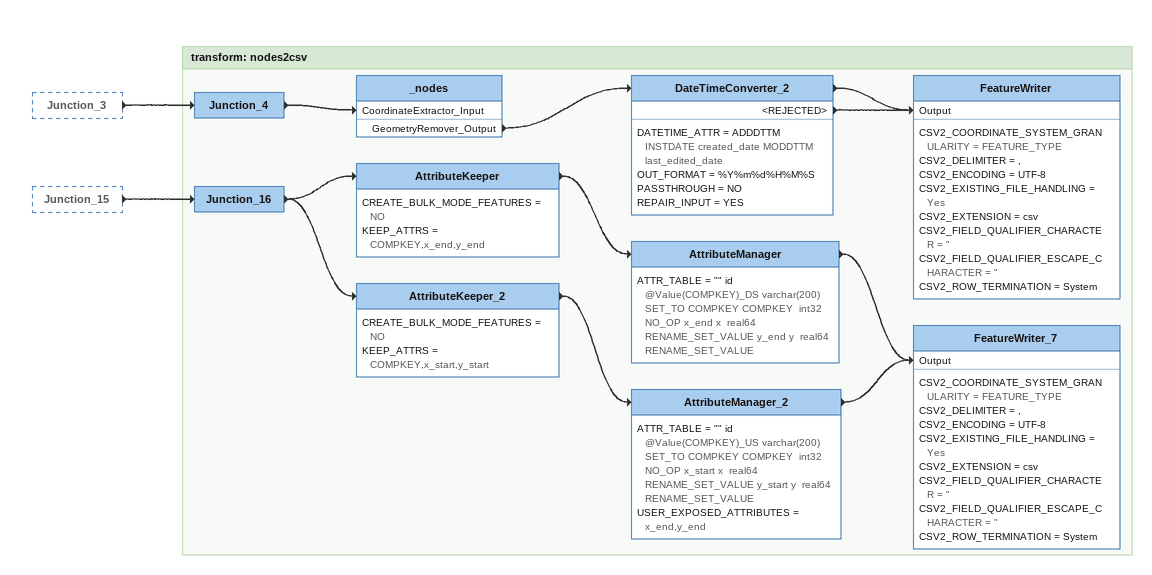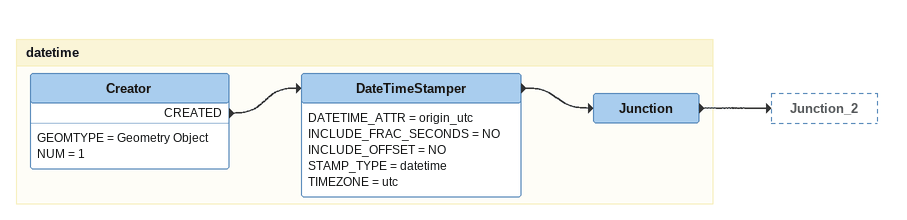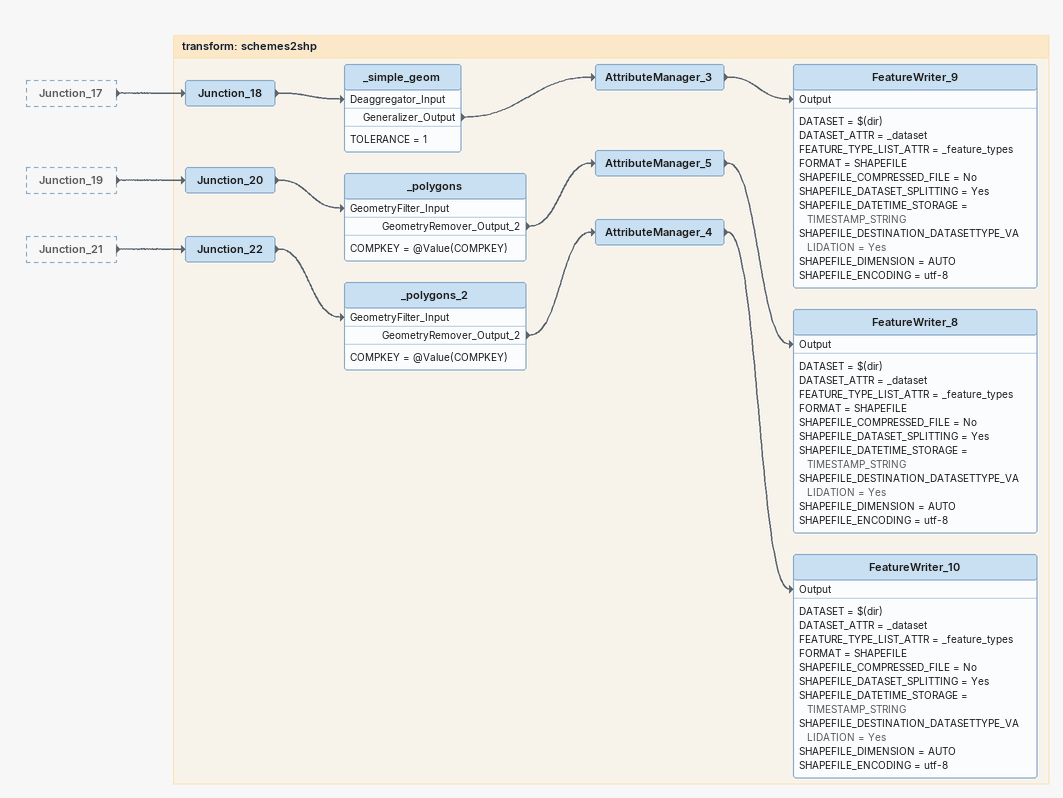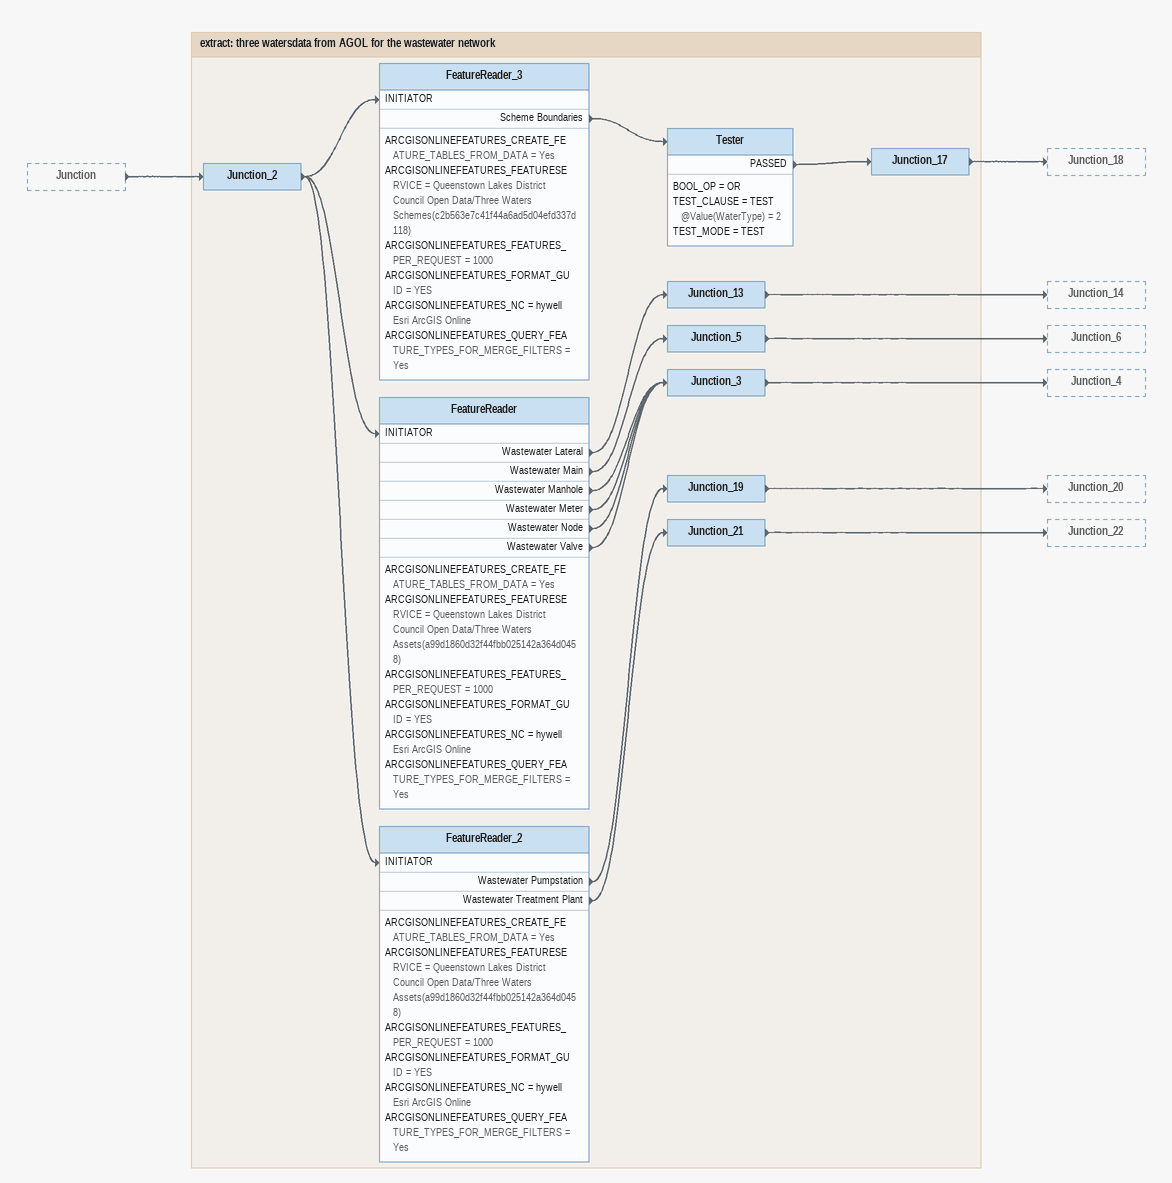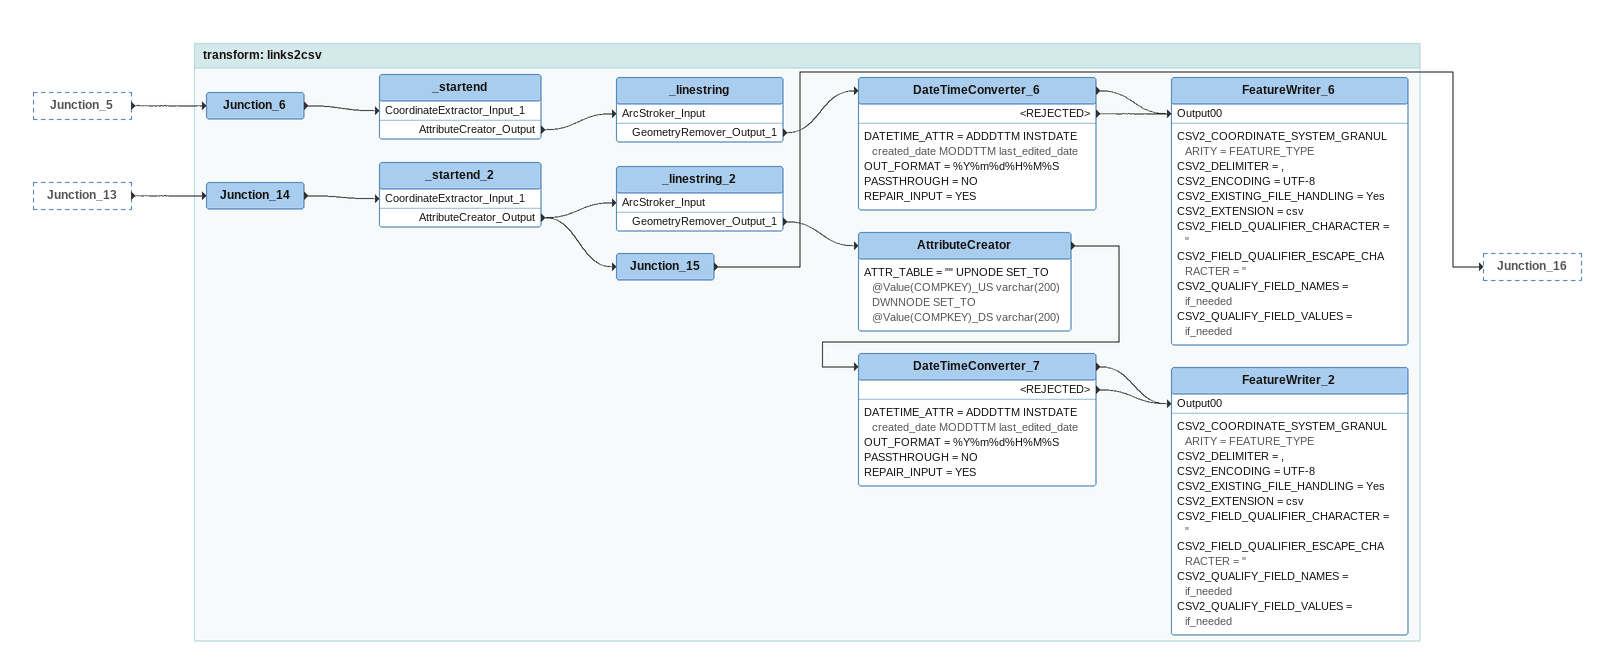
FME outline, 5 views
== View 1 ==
Junction_3 [outside]
    -> Junction_4
Junction_15 [outside]
    -> Junction_16

Bookmark: transform: nodes2csv
Junction_16
    -> AttributeKeeper
    -> AttributeKeeper_2
AttributeKeeper
    CREATE_BULK_MODE_FEATURES = NO
    KEEP_ATTRS = COMPKEY,x_end,y_end
    -> AttributeManager
AttributeManager
    ATTR_TABLE = "" id @Value(COMPKEY)_DS varchar(200) SET_TO COMPKEY COMPKEY  int32 NO_OP x_end x  real64 RENAME_SET_VALUE y_end y  real64 RENAME_SET_VALUE
    -> FeatureWriter_7 [Output]
AttributeKeeper_2
    CREATE_BULK_MODE_FEATURES = NO
    KEEP_ATTRS = COMPKEY,x_start,y_start
    -> AttributeManager_2
AttributeManager_2
    ATTR_TABLE = "" id @Value(COMPKEY)_US varchar(200) SET_TO COMPKEY COMPKEY  int32 NO_OP x_start x  real64 RENAME_SET_VALUE y_start y  real64 RENAME_SET_VALUE
    USER_EXPOSED_ATTRIBUTES = x_end,y_end
    -> FeatureWriter_7 [Output]
FeatureWriter_7
    CSV2_COORDINATE_SYSTEM_GRANULARITY = FEATURE_TYPE
    CSV2_DELIMITER = ,
    CSV2_ENCODING = UTF-8
    CSV2_EXISTING_FILE_HANDLING = Yes
    CSV2_EXTENSION = csv
    CSV2_FIELD_QUALIFIER_CHARACTER = "
    CSV2_FIELD_QUALIFIER_ESCAPE_CHARACTER = "
    CSV2_ROW_TERMINATION = System
Junction_4
    -> _nodes [CoordinateExtractor_Input]
_nodes
    GeometryRemover_Output -> DateTimeConverter_2
DateTimeConverter_2
    DATETIME_ATTR = ADDDTTM INSTDATE created_date MODDTTM last_edited_date
    OUT_FORMAT = %Y%m%d%H%M%S
    PASSTHROUGH = NO
    REPAIR_INPUT = YES
    -> FeatureWriter [Output]
    <REJECTED> -> FeatureWriter [Output]
FeatureWriter
    CSV2_COORDINATE_SYSTEM_GRANULARITY = FEATURE_TYPE
    CSV2_DELIMITER = ,
    CSV2_ENCODING = UTF-8
    CSV2_EXISTING_FILE_HANDLING = Yes
    CSV2_EXTENSION = csv
    CSV2_FIELD_QUALIFIER_CHARACTER = "
    CSV2_FIELD_QUALIFIER_ESCAPE_CHARACTER = "
    CSV2_ROW_TERMINATION = System

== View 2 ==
Bookmark: datetime
Creator
    GEOMTYPE = Geometry Object
    NUM = 1
    CREATED -> DateTimeStamper
DateTimeStamper
    DATETIME_ATTR = origin_utc
    INCLUDE_FRAC_SECONDS = NO
    INCLUDE_OFFSET = NO
    STAMP_TYPE = datetime
    TIMEZONE = utc
    -> Junction
Junction
    -> Junction_2

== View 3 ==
Junction_17 [outside]
    -> Junction_18
Junction_19 [outside]
    -> Junction_20
Junction_21 [outside]
    -> Junction_22

Bookmark: transform: schemes2shp
Junction_18
    -> _simple_geom [Deaggregator_Input]
_simple_geom
    TOLERANCE = 1
    Generalizer_Output -> AttributeManager_3
AttributeManager_3
    -> FeatureWriter_9 [Output]
FeatureWriter_9
    DATASET = $(dir)
    DATASET_ATTR = _dataset
    FEATURE_TYPE_LIST_ATTR = _feature_types
    FORMAT = SHAPEFILE
    SHAPEFILE_COMPRESSED_FILE = No
    SHAPEFILE_DATASET_SPLITTING = Yes
    SHAPEFILE_DATETIME_STORAGE = TIMESTAMP_STRING
    SHAPEFILE_DESTINATION_DATASETTYPE_VALIDATION = Yes
    SHAPEFILE_DIMENSION = AUTO
    SHAPEFILE_ENCODING = utf-8
Junction_20
    -> _polygons [GeometryFilter_Input]
_polygons
    COMPKEY = @Value(COMPKEY)
    GeometryRemover_Output_2 -> AttributeManager_5
AttributeManager_5
    -> FeatureWriter_8 [Output]
FeatureWriter_8
    DATASET = $(dir)
    DATASET_ATTR = _dataset
    FEATURE_TYPE_LIST_ATTR = _feature_types
    FORMAT = SHAPEFILE
    SHAPEFILE_COMPRESSED_FILE = No
    SHAPEFILE_DATASET_SPLITTING = Yes
    SHAPEFILE_DATETIME_STORAGE = TIMESTAMP_STRING
    SHAPEFILE_DESTINATION_DATASETTYPE_VALIDATION = Yes
    SHAPEFILE_DIMENSION = AUTO
    SHAPEFILE_ENCODING = utf-8
Junction_22
    -> _polygons_2 [GeometryFilter_Input]
_polygons_2
    COMPKEY = @Value(COMPKEY)
    GeometryRemover_Output_2 -> AttributeManager_4
AttributeManager_4
    -> FeatureWriter_10 [Output]
FeatureWriter_10
    DATASET = $(dir)
    DATASET_ATTR = _dataset
    FEATURE_TYPE_LIST_ATTR = _feature_types
    FORMAT = SHAPEFILE
    SHAPEFILE_COMPRESSED_FILE = No
    SHAPEFILE_DATASET_SPLITTING = Yes
    SHAPEFILE_DATETIME_STORAGE = TIMESTAMP_STRING
    SHAPEFILE_DESTINATION_DATASETTYPE_VALIDATION = Yes
    SHAPEFILE_DIMENSION = AUTO
    SHAPEFILE_ENCODING = utf-8

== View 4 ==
Junction [outside]
    -> Junction_2

Bookmark: extract: three watersdata from AGOL for the wastewater network
Junction_2
    -> FeatureReader_3 [INITIATOR]
    -> FeatureReader [INITIATOR]
    -> FeatureReader_2 [INITIATOR]
FeatureReader_3
    ARCGISONLINEFEATURES_CREATE_FEATURE_TABLES_FROM_DATA = Yes
    ARCGISONLINEFEATURES_FEATURESERVICE = Queenstown Lakes District Council Open Data/Three Waters Schemes(c2b563e7c41f44a6ad5d04efd337d118)
    ARCGISONLINEFEATURES_FEATURES_PER_REQUEST = 1000
    ARCGISONLINEFEATURES_FORMAT_GUID = YES
    ARCGISONLINEFEATURES_NC = hywell Esri ArcGIS Online
    ARCGISONLINEFEATURES_QUERY_FEATURE_TYPES_FOR_MERGE_FILTERS = Yes
    Scheme Boundaries -> Tester
Tester
    BOOL_OP = OR
    TEST_CLAUSE = TEST @Value(WaterType) = 2
    TEST_MODE = TEST
    PASSED -> Junction_17
Junction_17
    -> Junction_18
FeatureReader
    ARCGISONLINEFEATURES_CREATE_FEATURE_TABLES_FROM_DATA = Yes
    ARCGISONLINEFEATURES_FEATURESERVICE = Queenstown Lakes District Council Open Data/Three Waters Assets(a99d1860d32f44fbb025142a364d0458)
    ARCGISONLINEFEATURES_FEATURES_PER_REQUEST = 1000
    ARCGISONLINEFEATURES_FORMAT_GUID = YES
    ARCGISONLINEFEATURES_NC = hywell Esri ArcGIS Online
    ARCGISONLINEFEATURES_QUERY_FEATURE_TYPES_FOR_MERGE_FILTERS = Yes
    Wastewater Lateral -> Junction_13
    Wastewater Main -> Junction_5
    Wastewater Manhole -> Junction_3
    Wastewater Meter -> Junction_3
    Wastewater Node -> Junction_3
    Wastewater Valve -> Junction_3
Junction_13
    -> Junction_14
Junction_5
    -> Junction_6
Junction_3
    -> Junction_4
FeatureReader_2
    ARCGISONLINEFEATURES_CREATE_FEATURE_TABLES_FROM_DATA = Yes
    ARCGISONLINEFEATURES_FEATURESERVICE = Queenstown Lakes District Council Open Data/Three Waters Assets(a99d1860d32f44fbb025142a364d0458)
    ARCGISONLINEFEATURES_FEATURES_PER_REQUEST = 1000
    ARCGISONLINEFEATURES_FORMAT_GUID = YES
    ARCGISONLINEFEATURES_NC = hywell Esri ArcGIS Online
    ARCGISONLINEFEATURES_QUERY_FEATURE_TYPES_FOR_MERGE_FILTERS = Yes
    Wastewater Pumpstation -> Junction_19
    Wastewater Treatment Plant -> Junction_21
Junction_19
    -> Junction_20
Junction_21
    -> Junction_22

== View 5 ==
Junction_5 [outside]
    -> Junction_6
Junction_13 [outside]
    -> Junction_14

Bookmark: transform: links2csv
Junction_14
    -> _startend_2 [CoordinateExtractor_Input_1]
_startend_2
    AttributeCreator_Output -> _linestring_2 [ArcStroker_Input]
    AttributeCreator_Output -> Junction_15
_linestring_2
    GeometryRemover_Output_1 -> AttributeCreator
AttributeCreator
    ATTR_TABLE = "" UPNODE SET_TO @Value(COMPKEY)_US varchar(200)  DWNNODE SET_TO @Value(COMPKEY)_DS varchar(200)
    -> DateTimeConverter_7
DateTimeConverter_7
    DATETIME_ATTR = ADDDTTM INSTDATE created_date MODDTTM last_edited_date
    OUT_FORMAT = %Y%m%d%H%M%S
    PASSTHROUGH = NO
    REPAIR_INPUT = YES
    -> FeatureWriter_2 [Output00]
    <REJECTED> -> FeatureWriter_2 [Output00]
FeatureWriter_2
    CSV2_COORDINATE_SYSTEM_GRANULARITY = FEATURE_TYPE
    CSV2_DELIMITER = ,
    CSV2_ENCODING = UTF-8
    CSV2_EXISTING_FILE_HANDLING = Yes
    CSV2_EXTENSION = csv
    CSV2_FIELD_QUALIFIER_CHARACTER = "
    CSV2_FIELD_QUALIFIER_ESCAPE_CHARACTER = "
    CSV2_QUALIFY_FIELD_NAMES = if_needed
    CSV2_QUALIFY_FIELD_VALUES = if_needed
Junction_15
    -> Junction_16
Junction_6
    -> _startend [CoordinateExtractor_Input_1]
_startend
    AttributeCreator_Output -> _linestring [ArcStroker_Input]
_linestring
    GeometryRemover_Output_1 -> DateTimeConverter_6
DateTimeConverter_6
    DATETIME_ATTR = ADDDTTM INSTDATE created_date MODDTTM last_edited_date
    OUT_FORMAT = %Y%m%d%H%M%S
    PASSTHROUGH = NO
    REPAIR_INPUT = YES
    -> FeatureWriter_6 [Output00]
    <REJECTED> -> FeatureWriter_6 [Output00]
FeatureWriter_6
    CSV2_COORDINATE_SYSTEM_GRANULARITY = FEATURE_TYPE
    CSV2_DELIMITER = ,
    CSV2_ENCODING = UTF-8
    CSV2_EXISTING_FILE_HANDLING = Yes
    CSV2_EXTENSION = csv
    CSV2_FIELD_QUALIFIER_CHARACTER = "
    CSV2_FIELD_QUALIFIER_ESCAPE_CHARACTER = "
    CSV2_QUALIFY_FIELD_NAMES = if_needed
    CSV2_QUALIFY_FIELD_VALUES = if_needed
